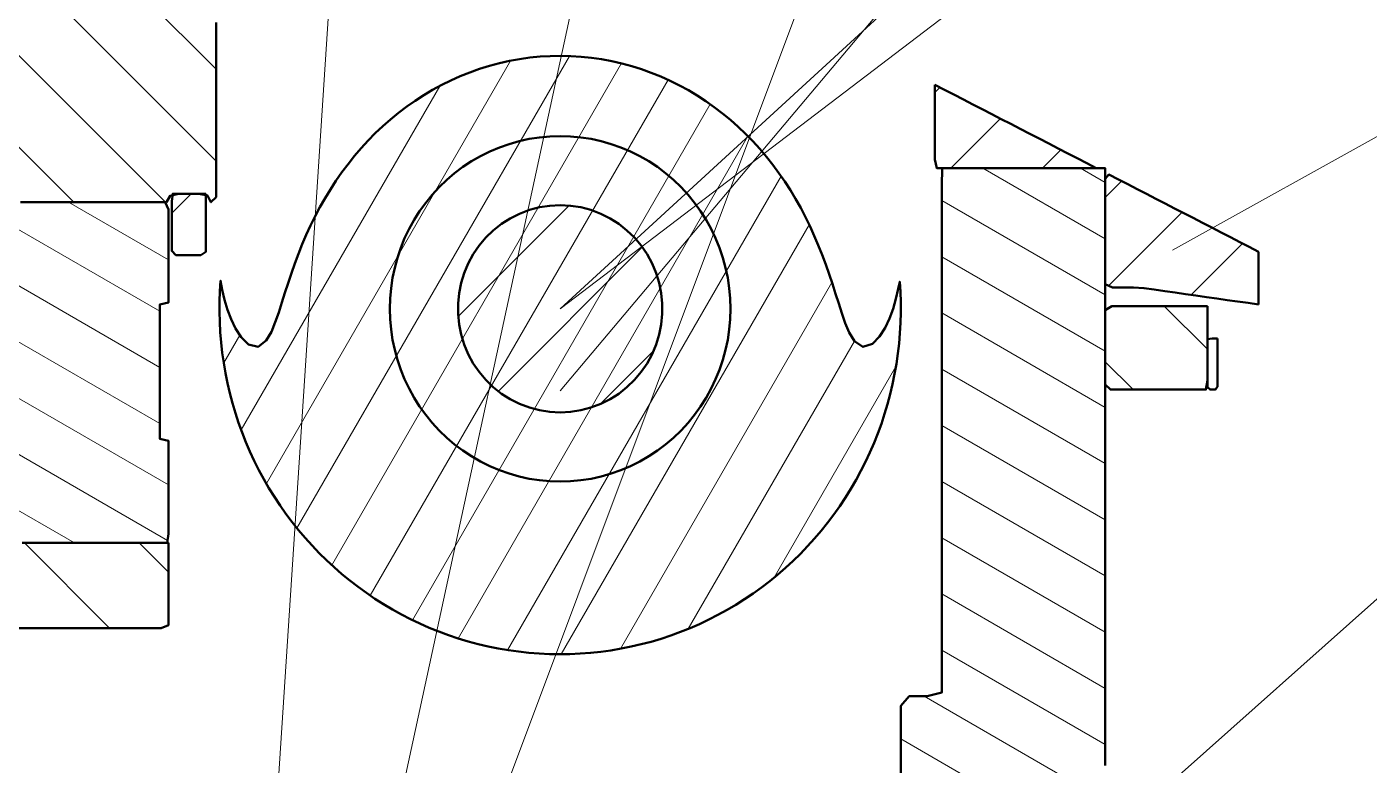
# Model space of a CAD drawing. Header units: millimetres. Extents: x 0 to 420, y 0 to 297.
# Drawn here: x 192.35 to 231.75, y 188.48 to 210.15 of the extents above; entities that cross this region are included whole.
import ezdxf

# ---------------------------------------------------------------- set-up
doc = ezdxf.new("R2010")
doc.units = ezdxf.units.MM
for name, color, linetype, lineweight in [('DIM', 3, 'CONTINUOUS', 18), ('HATCH', 8, 'CONTINUOUS', 13), ('VISIBLE', 7, 'CONTINUOUS', 50)]:
    doc.layers.add(name, color=color, linetype=linetype, lineweight=lineweight)

msp = doc.modelspace()

# ---------------------------------------------------------------- hatches: boundary and pattern name
at = {"layer": 'HATCH'}
h = msp.add_hatch(dxfattribs=at)
h.set_pattern_fill('ANSI31', scale=0.6, angle=90)
h.paths.add_polyline_path([(163.502, 217), (163.803, 217), (164.105, 217), (164.406, 217), (164.708, 217), (165.009, 217), (165.311, 217), (165.612, 217), (165.914, 217), (166.215, 217), (166.517, 217), (166.818, 217), (167.12, 217), (167.421, 217), (167.723, 217), (168.024, 217), (168.326, 217), (168.628, 217), (168.929, 217), (169.231, 217), (169.532, 217), (169.834, 217), (170.135, 217), (170.437, 217), (170.738, 217), (171.04, 217), (171.341, 217), (171.643, 217), (171.944, 217), (172.246, 217), (172.547, 217), (172.849, 217), (173.15, 217), (173.452, 217), (173.753, 217), (174.055, 217), (174.356, 217), (174.658, 217), (174.959, 217), (175.261, 217), (175.502, 217.06), (175.502, 217.362), (175.502, 217.663), (175.502, 217.965), (175.502, 218.266), (175.57, 218.5), (175.871, 218.5), (176.173, 218.5), (176.474, 218.5), (176.502, 218.226), (176.502, 217.924), (176.502, 217.623), (176.502, 217.321), (176.502, 217.02), (176.783, 217), (177.085, 217), (177.386, 217), (177.688, 217), (177.989, 217), (178.291, 217), (178.592, 217), (178.894, 217), (179.195, 217), (179.497, 217), (179.799, 217), (180.1, 217), (180.402, 217), (180.703, 217), (181.005, 217), (181.306, 217), (181.608, 217), (181.909, 217), (182.211, 217), (182.512, 217), (182.814, 217), (183.115, 217), (183.417, 217), (183.718, 217), (184.02, 217), (184.321, 217), (184.623, 217), (184.924, 217), (185.226, 217), (185.527, 217), (185.829, 217), (186.13, 217), (186.432, 217), (186.733, 217), (187.035, 217), (187.336, 217), (187.638, 217), (187.939, 217), (188.241, 217), (188.542, 217), (188.844, 217), (189.145, 217), (189.447, 217), (189.748, 217), (190.05, 217), (190.351, 217), (190.653, 217), (190.954, 217), (191.256, 217), (191.557, 217), (191.859, 217), (192.16, 217), (192.462, 217), (192.763, 217), (193.065, 217), (193.366, 217), (193.668, 217), (193.969, 217), (194.271, 217), (194.573, 217), (194.874, 217), (195.176, 217), (195.477, 217), (195.779, 217), (196.08, 217), (196.382, 217), (196.552, 216.869), (196.735, 216.75), (197.036, 216.75), (197.338, 216.75), (197.639, 216.75), (197.691, 217), (197.902, 216.91), (197.902, 216.608), (197.902, 216.307), (197.902, 216.005), (197.902, 215.704), (197.902, 215.402), (197.902, 215.101), (197.902, 214.799), (197.902, 214.498), (197.902, 214.196), (197.902, 213.895), (197.902, 213.593), (197.902, 213.292), (197.902, 212.99), (197.902, 212.689), (197.902, 212.387), (197.902, 212.085), (197.902, 211.784), (197.902, 211.482), (197.902, 211.181), (197.902, 210.879), (197.902, 210.578), (197.902, 210.276), (197.902, 209.975), (197.902, 209.673), (197.902, 209.372), (197.902, 209.07), (197.902, 208.769), (197.902, 208.467), (197.902, 208.166), (197.902, 207.864), (197.902, 207.563), (197.902, 207.261), (197.902, 206.96), (197.902, 206.658), (197.902, 206.357), (197.902, 206.055), (197.902, 205.754), (197.902, 205.452), (197.902, 205.151), (197.751, 205), (197.652, 205.202), (197.398, 205.25), (197.097, 205.25), (196.795, 205.25), (196.552, 205.192), (196.442, 205), (196.14, 205), (195.839, 205), (195.537, 205), (195.236, 205), (194.934, 205), (194.633, 205), (194.331, 205), (194.03, 205), (193.728, 205), (193.427, 205), (193.125, 205), (192.824, 205), (192.522, 205), (192.221, 205), (191.919, 205), (191.618, 205), (191.316, 205), (191.015, 205), (190.713, 205), (190.412, 205), (190.11, 205), (189.809, 205), (189.507, 205), (189.206, 205), (188.904, 205), (188.603, 205), (188.301, 205), (188, 205), (187.698, 205), (187.397, 205), (187.095, 205), (186.794, 205), (186.492, 205), (186.191, 205), (185.889, 205), (185.588, 205), (185.286, 205), (184.985, 205), (184.683, 205), (184.382, 205), (184.08, 205), (183.779, 205), (183.477, 205), (183.176, 205), (182.874, 205), (182.573, 205), (182.271, 205), (181.969, 205), (181.668, 205), (181.366, 205), (181.065, 205), (180.763, 205), (180.462, 205), (180.16, 205), (179.859, 205), (179.557, 205), (179.256, 205), (178.954, 205), (178.653, 205), (178.351, 205), (178.05, 205), (177.748, 205), (177.447, 205), (177.145, 205), (176.844, 205), (176.542, 205), (176.502, 204.739), (176.502, 204.437), (176.502, 204.136), (176.502, 203.834), (176.502, 203.533), (176.233, 203.5), (175.932, 203.5), (175.63, 203.5), (175.502, 203.673), (175.502, 203.975), (175.502, 204.276), (175.502, 204.578), (175.502, 204.879), (175.321, 205), (175.02, 205), (174.718, 205), (174.417, 205), (174.115, 205), (173.814, 205), (173.512, 205), (173.211, 205), (172.909, 205), (172.608, 205), (172.306, 205), (172.005, 205), (171.703, 205), (171.402, 205), (171.1, 205), (170.799, 205), (170.497, 205), (170.195, 205), (169.894, 205), (169.592, 205), (169.291, 205), (168.989, 205), (168.688, 205), (168.386, 205), (168.085, 205), (167.783, 205), (167.482, 205), (167.18, 205), (166.879, 205), (166.577, 205), (166.276, 205), (165.974, 205), (165.673, 205), (165.371, 205), (165.07, 205), (164.768, 205), (164.467, 205), (164.165, 205), (163.864, 205), (163.562, 205), (163.502, 205.241), (163.502, 205.543), (163.502, 205.844), (163.502, 206.146), (163.502, 206.447), (163.502, 206.749), (163.502, 207.05), (163.502, 207.352), (163.502, 207.653), (163.502, 207.955), (163.502, 208.256), (163.502, 208.558), (163.502, 208.859), (163.502, 209.161), (163.502, 209.462), (163.502, 209.764), (163.502, 210.065), (163.502, 210.367), (163.502, 210.668), (163.502, 210.97), (163.502, 211.271), (163.502, 211.573), (163.502, 211.874), (163.502, 212.176), (163.502, 212.477), (163.502, 212.779), (163.502, 213.08), (163.502, 213.382), (163.502, 213.683), (163.502, 213.985), (163.502, 214.286), (163.502, 214.588), (163.502, 214.889), (163.502, 215.191), (163.502, 215.492), (163.502, 215.794), (163.502, 216.095), (163.502, 216.397), (163.502, 216.698), (163.502, 217)])
h = msp.add_hatch(dxfattribs=at)
h.set_pattern_fill('ANSI31', scale=0.45, angle=15)
h.paths.add_polyline_path([(217.775, 201.874), (217.859, 202.164), (217.924, 202.459), (217.971, 202.669), (217.99, 202.367), (218, 202.065), (218.001, 201.762), (217.994, 201.46), (217.977, 201.158), (217.951, 200.857), (217.917, 200.557), (217.874, 200.258), (217.822, 199.96), (217.761, 199.664), (217.692, 199.369), (217.614, 199.077), (217.528, 198.788), (217.432, 198.501), (217.329, 198.217), (217.217, 197.936), (217.097, 197.658), (216.969, 197.385), (216.832, 197.115), (216.688, 196.849), (216.536, 196.588), (216.376, 196.331), (216.209, 196.08), (216.034, 195.833), (215.852, 195.592), (215.663, 195.356), (215.466, 195.126), (215.263, 194.902), (215.054, 194.684), (214.838, 194.472), (214.616, 194.268), (214.387, 194.069), (214.153, 193.878), (213.913, 193.694), (213.668, 193.518), (213.417, 193.349), (213.162, 193.187), (212.901, 193.033), (212.636, 192.888), (212.367, 192.75), (212.094, 192.621), (211.817, 192.5), (211.536, 192.388), (211.252, 192.284), (210.965, 192.189), (210.676, 192.102), (210.383, 192.025), (210.089, 191.956), (209.793, 191.897), (209.494, 191.847), (209.195, 191.805), (208.894, 191.773), (208.593, 191.751), (208.291, 191.737), (207.989, 191.733), (207.686, 191.738), (207.384, 191.752), (207.083, 191.776), (206.782, 191.809), (206.483, 191.851), (206.185, 191.902), (205.889, 191.962), (205.595, 192.031), (205.303, 192.109), (205.013, 192.197), (204.726, 192.292), (204.443, 192.397), (204.162, 192.51), (203.886, 192.632), (203.613, 192.762), (203.344, 192.9), (203.08, 193.047), (202.82, 193.201), (202.564, 193.363), (202.314, 193.533), (202.069, 193.71), (201.83, 193.895), (201.596, 194.086), (201.368, 194.285), (201.147, 194.491), (200.931, 194.703), (200.722, 194.921), (200.52, 195.146), (200.324, 195.376), (200.136, 195.612), (199.954, 195.854), (199.78, 196.101), (199.613, 196.353), (199.454, 196.61), (199.303, 196.872), (199.159, 197.138), (199.023, 197.408), (198.896, 197.682), (198.776, 197.96), (198.665, 198.241), (198.563, 198.526), (198.468, 198.813), (198.382, 199.103), (198.305, 199.395), (198.237, 199.689), (198.177, 199.986), (198.126, 200.284), (198.083, 200.583), (198.05, 200.883), (198.025, 201.185), (198.009, 201.487), (198.002, 201.789), (198.004, 202.091), (198.015, 202.393), (198.035, 202.695), (198.084, 202.433), (198.152, 202.138), (198.237, 201.848), (198.343, 201.565), (198.474, 201.293), (198.638, 201.04), (198.853, 200.829), (199.138, 200.761), (199.375, 200.94), (199.525, 201.202), (199.64, 201.481), (199.74, 201.767), (199.833, 202.054), (199.924, 202.342), (200.017, 202.63), (200.113, 202.917), (200.214, 203.202), (200.32, 203.485), (200.432, 203.766), (200.551, 204.043), (200.677, 204.318), (200.811, 204.59), (200.952, 204.857), (201.101, 205.12), (201.257, 205.379), (201.422, 205.632), (201.595, 205.88), (201.775, 206.122), (201.964, 206.359), (202.161, 206.588), (202.365, 206.811), (202.577, 207.027), (202.797, 207.234), (203.024, 207.434), (203.258, 207.626), (203.498, 207.808), (203.746, 207.982), (204, 208.146), (204.26, 208.3), (204.525, 208.445), (204.796, 208.579), (205.072, 208.702), (205.353, 208.814), (205.638, 208.915), (205.927, 209.005), (206.219, 209.083), (206.514, 209.15), (206.811, 209.204), (207.11, 209.246), (207.411, 209.276), (207.713, 209.294), (208.015, 209.3), (208.317, 209.293), (208.619, 209.274), (208.92, 209.243), (209.219, 209.2), (209.516, 209.144), (209.811, 209.077), (210.102, 208.998), (210.391, 208.907), (210.675, 208.805), (210.956, 208.692), (211.231, 208.567), (211.502, 208.432), (211.767, 208.287), (212.026, 208.132), (212.28, 207.967), (212.526, 207.793), (212.767, 207.609), (213, 207.417), (213.226, 207.217), (213.445, 207.008), (213.657, 206.792), (213.86, 206.569), (214.056, 206.338), (214.244, 206.102), (214.424, 205.859), (214.596, 205.61), (214.76, 205.356), (214.916, 205.097), (215.065, 204.834), (215.205, 204.566), (215.338, 204.294), (215.463, 204.019), (215.581, 203.741), (215.693, 203.46), (215.799, 203.177), (215.899, 202.892), (215.994, 202.605), (216.087, 202.317), (216.179, 202.029), (216.272, 201.742), (216.373, 201.456), (216.49, 201.178), (216.645, 200.919), (216.891, 200.756), (217.172, 200.844), (217.381, 201.061), (217.542, 201.316), (217.671, 201.59), (217.775, 201.874)])
h.paths.add_polyline_path([(208.002, 206.944), (208.306, 206.934), (208.609, 206.906), (208.909, 206.86), (209.206, 206.794), (209.499, 206.711), (209.786, 206.61), (210.066, 206.492), (210.338, 206.356), (210.602, 206.204), (210.856, 206.037), (211.099, 205.854), (211.33, 205.657), (211.55, 205.446), (211.756, 205.223), (211.948, 204.987), (212.126, 204.74), (212.289, 204.483), (212.436, 204.217), (212.567, 203.942), (212.681, 203.661), (212.778, 203.372), (212.858, 203.079), (212.921, 202.781), (212.966, 202.481), (212.993, 202.178), (213.002, 201.874), (212.993, 201.57), (212.966, 201.267), (212.921, 200.966), (212.858, 200.668), (212.778, 200.375), (212.681, 200.086), (212.567, 199.805), (212.436, 199.53), (212.289, 199.264), (212.126, 199.007), (211.948, 198.76), (211.756, 198.524), (211.55, 198.301), (211.33, 198.09), (211.099, 197.893), (210.856, 197.71), (210.602, 197.543), (210.338, 197.391), (210.066, 197.255), (209.786, 197.137), (209.499, 197.036), (209.206, 196.953), (208.909, 196.887), (208.609, 196.841), (208.306, 196.813), (208.002, 196.803), (207.698, 196.813), (207.395, 196.841), (207.094, 196.887), (206.797, 196.953), (206.505, 197.036), (206.218, 197.137), (205.938, 197.255), (205.665, 197.391), (205.402, 197.543), (205.148, 197.71), (204.905, 197.893), (204.673, 198.09), (204.454, 198.301), (204.248, 198.524), (204.056, 198.76), (203.878, 199.007), (203.715, 199.264), (203.568, 199.53), (203.437, 199.805), (203.323, 200.086), (203.225, 200.375), (203.145, 200.668), (203.083, 200.966), (203.038, 201.267), (203.011, 201.57), (203.002, 201.874), (203.011, 202.178), (203.038, 202.481), (203.083, 202.781), (203.145, 203.079), (203.225, 203.372), (203.323, 203.661), (203.437, 203.942), (203.568, 204.217), (203.715, 204.483), (203.878, 204.74), (204.056, 204.987), (204.248, 205.223), (204.454, 205.446), (204.673, 205.657), (204.905, 205.854), (205.148, 206.037), (205.402, 206.204), (205.665, 206.356), (205.938, 206.492), (206.218, 206.61), (206.505, 206.711), (206.797, 206.794), (207.094, 206.86), (207.395, 206.906), (207.698, 206.934), (208.002, 206.944)], flags=0)
h = msp.add_hatch(dxfattribs=at)
h.set_pattern_fill('ANSI31', scale=0.6)
h.paths.add_polyline_path([(219.002, 208.448), (219.281, 208.305), (219.559, 208.161), (219.838, 208.017), (220.117, 207.874), (220.395, 207.73), (220.674, 207.586), (220.953, 207.443), (221.232, 207.299), (221.51, 207.155), (221.789, 207.012), (222.068, 206.868), (222.346, 206.724), (222.625, 206.581), (222.904, 206.437), (223.182, 206.293), (223.461, 206.15), (223.74, 206.006), (223.452, 206), (223.138, 206), (222.825, 206), (222.511, 206), (222.197, 206), (221.884, 206), (221.57, 206), (221.257, 206), (220.943, 206), (220.63, 206), (220.316, 206), (220.003, 206), (219.689, 206), (219.375, 206), (219.062, 206), (219.002, 206.254), (219.002, 206.567), (219.002, 206.881), (219.002, 207.194), (219.002, 207.508), (219.002, 207.821), (219.002, 208.135), (219.002, 208.448)])
h = msp.add_hatch(dxfattribs=at)
h.set_pattern_fill('ANSI31', scale=0.45, angle=105)
h.paths.add_polyline_path([(224.002, 206), (224.002, 205.469), (224.002, 204.937), (224.002, 204.406), (224.002, 203.875), (224.002, 203.343), (224.002, 202.812), (224.002, 202.281), (224.002, 201.749), (224.002, 201.218), (224.002, 200.687), (224.002, 200.155), (224.002, 199.624), (224.002, 199.093), (224.002, 198.561), (224.002, 198.03), (224.002, 197.499), (224.002, 196.967), (224.002, 196.436), (224.002, 195.905), (224.002, 195.373), (224.002, 194.842), (224.002, 194.311), (224.002, 193.779), (224.002, 193.248), (224.002, 192.717), (224.002, 192.185), (224.002, 191.654), (224.002, 191.123), (224.002, 190.591), (224.002, 190.06), (224.002, 189.529), (224.002, 188.997), (224.002, 188.466), (224.002, 187.935), (224.002, 187.404), (224.002, 186.872), (224.002, 186.341), (224.002, 185.81), (224.002, 185.278), (224.002, 184.747), (224.002, 184.216), (224.002, 183.684), (224.002, 183.153), (224.002, 182.622), (224.002, 182.09), (224.002, 181.559), (224.002, 181.028), (224.002, 180.496), (224.002, 179.965), (224.002, 179.434), (224.002, 178.902), (224.002, 178.371), (224.002, 177.84), (224.002, 177.308), (224.002, 176.777), (224.002, 176.246), (224.002, 175.714), (224.002, 175.183), (224.002, 174.652), (224.002, 174.12), (224.002, 173.589), (224.002, 173.058), (224.002, 172.526), (224.002, 171.995), (224.002, 171.464), (224.002, 170.932), (224.002, 170.401), (224.002, 169.87), (224.002, 169.338), (224.002, 168.807), (224.002, 168.276), (224.002, 167.744), (224.002, 167.213), (224.002, 166.682), (224.002, 166.15), (224.002, 165.619), (224.002, 165.088), (224.002, 164.556), (224.002, 164.025), (224.002, 163.494), (224.002, 162.962), (224.002, 162.431), (224.002, 161.9), (224.002, 161.368), (224.002, 160.837), (224.002, 160.306), (224.002, 159.774), (224.002, 159.243), (224.002, 158.712), (224.002, 158.18), (224.002, 157.649), (224.002, 157.118), (224.002, 156.586), (224.002, 156.055), (224.002, 155.524), (224.002, 154.992), (224.002, 154.461), (224.002, 153.93), (224.002, 153.398), (224.002, 152.867), (224.002, 152.336), (224.002, 151.805), (224.002, 151.273), (224.002, 150.742), (224.002, 150.211), (224.002, 149.679), (224.002, 149.148), (224.002, 148.617), (224.002, 148.085), (224.002, 147.554), (224.002, 147.023), (224.002, 146.491), (224.002, 145.96), (224.002, 145.429), (224.002, 144.897), (224.002, 144.366), (224.002, 143.835), (224.002, 143.303), (224.002, 142.772), (224.002, 142.241), (224.002, 141.709), (224.002, 141.178), (224.002, 140.647), (224.002, 140.115), (224.002, 139.584), (224.002, 139.053), (224.002, 138.521), (224.002, 137.99), (224.002, 137.459), (224.002, 136.927), (224.002, 136.396), (224.002, 135.865), (224.002, 135.333), (224.002, 134.802), (224.002, 134.271), (224.002, 133.739), (224.002, 133.208), (224.002, 132.677), (224.002, 132.145), (224.002, 131.614), (224.002, 131.083), (224.002, 130.551), (224.002, 130.02), (224.002, 129.489), (224.002, 128.957), (224.002, 128.426), (224.002, 127.895), (224.002, 127.363), (224.002, 126.832), (224.002, 126.301), (224.002, 125.769), (224.002, 125.238), (224.002, 124.707), (224.002, 124.175), (224.002, 123.644), (224.002, 123.113), (224.002, 122.581), (224.002, 122.05), (224.002, 121.519), (224.002, 120.987), (224.002, 120.456), (224.002, 119.925), (224.002, 119.393), (224.002, 118.862), (224.002, 118.331), (224.002, 117.799), (224.002, 117.268), (224.002, 116.737), (224.002, 116.206), (224.002, 115.674), (224.002, 115.143), (224.002, 114.612), (224.002, 114.08), (224.002, 113.549), (224.002, 113.018), (224.002, 112.486), (224.002, 111.955), (224.002, 111.424), (224.002, 110.892), (224.002, 110.361), (223.831, 110), (223.3, 110), (222.769, 110), (222.237, 110), (221.706, 110), (221.175, 110), (220.643, 110), (220.112, 110), (219.581, 110), (219.049, 110), (218.518, 110), (218.002, 110.015), (218.002, 110.546), (218.002, 111.078), (218.002, 111.609), (218.002, 112.14), (218.002, 112.672), (218.002, 113.203), (218.002, 113.734), (218.002, 114.266), (218.002, 114.797), (218.002, 115.328), (218.002, 115.86), (218.002, 116.391), (218.002, 116.922), (218.002, 117.454), (218.002, 117.985), (218.002, 118.516), (218.002, 119.048), (218.002, 119.579), (218.002, 120.11), (218.002, 120.642), (218.002, 121.173), (218.002, 121.704), (218.237, 122), (218.769, 122), (219.3, 122), (219.831, 122), (220.363, 122), (220.894, 122), (221.425, 122), (221.957, 122), (222.002, 122.486), (222.002, 123.018), (222.002, 123.549), (222.002, 124.08), (222.002, 124.612), (222.002, 125.143), (222.002, 125.674), (222.002, 126.206), (222.002, 126.737), (222.002, 127.268), (222.002, 127.799), (222.002, 128.331), (222.002, 128.862), (222.002, 129.393), (222.002, 129.925), (222.002, 130.456), (222.002, 130.987), (222.002, 131.519), (222.002, 132.05), (222.002, 132.581), (222.002, 133.113), (222.002, 133.644), (222.002, 134.175), (222.002, 134.707), (222.002, 135.238), (222.002, 135.769), (222.002, 136.301), (222.002, 136.832), (222.002, 137.363), (222.002, 137.895), (222.002, 138.426), (222.002, 138.957), (222.002, 139.489), (222.002, 140.02), (222.002, 140.551), (222.002, 141.083), (222.002, 141.614), (222.002, 142.145), (222.002, 142.677), (222.002, 143.208), (222.002, 143.739), (222.002, 144.271), (222.002, 144.802), (222.002, 145.333), (222.002, 145.865), (222.002, 146.396), (222.002, 146.927), (222.002, 147.459), (222.002, 147.99), (222.002, 148.521), (222.002, 149.053), (222.002, 149.584), (222.002, 150.115), (222.002, 150.647), (222.002, 151.178), (222.002, 151.709), (222.002, 152.241), (222.002, 152.772), (222.002, 153.303), (222.002, 153.835), (222.002, 154.366), (222.002, 154.897), (222.002, 155.429), (222.002, 155.96), (222.002, 156.491), (222.002, 157.023), (222.002, 157.554), (222.002, 158.085), (222.002, 158.617), (222.002, 159.148), (222.002, 159.679), (222.002, 160.211), (222.002, 160.742), (222.002, 161.273), (222.002, 161.805), (222.002, 162.336), (222.002, 162.867), (222.002, 163.398), (222.002, 163.93), (222.002, 164.461), (222.002, 164.992), (222.002, 165.524), (222.002, 166.055), (222.002, 166.586), (222.002, 167.118), (222.002, 167.649), (222.002, 168.18), (222.002, 168.712), (222.002, 169.243), (222.002, 169.774), (222.002, 170.306), (222.002, 170.837), (221.633, 171), (221.102, 171), (220.571, 171), (220.039, 171), (219.508, 171), (218.977, 171), (218.445, 171), (218.002, 171.088), (218.002, 171.619), (218.002, 172.15), (218.002, 172.682), (218.002, 173.213), (218.002, 173.744), (218.002, 174.276), (218.002, 174.807), (218.002, 175.338), (218.002, 175.87), (218.002, 176.401), (218.002, 176.932), (218.002, 177.464), (218.002, 177.995), (218.002, 178.526), (218.002, 179.058), (218.002, 179.589), (218.002, 180.12), (218.002, 180.652), (218.002, 181.183), (218.002, 181.714), (218.002, 182.246), (218.002, 182.777), (218.002, 183.308), (218.002, 183.84), (218.002, 184.371), (218.002, 184.902), (218.002, 185.434), (218.002, 185.965), (218.002, 186.496), (218.002, 187.028), (218.002, 187.559), (218.002, 188.09), (218.002, 188.622), (218.002, 189.153), (218.002, 189.684), (218.002, 190.216), (218.249, 190.5), (218.78, 190.5), (219.202, 190.61), (219.202, 191.141), (219.202, 191.672), (219.202, 192.204), (219.202, 192.735), (219.202, 193.266), (219.202, 193.797), (219.202, 194.329), (219.202, 194.86), (219.202, 195.391), (219.202, 195.923), (219.202, 196.454), (219.202, 196.985), (219.202, 197.517), (219.202, 198.048), (219.202, 198.579), (219.202, 199.111), (219.202, 199.642), (219.202, 200.173), (219.202, 200.705), (219.202, 201.236), (219.202, 201.767), (219.202, 202.299), (219.202, 202.83), (219.202, 203.361), (219.202, 203.893), (219.202, 204.424), (219.202, 204.955), (219.202, 205.487), (219.22, 206), (219.751, 206), (220.283, 206), (220.814, 206), (221.345, 206), (221.877, 206), (222.408, 206), (222.939, 206), (223.47, 206), (224.002, 206)])
h = msp.add_hatch(dxfattribs=at)
h.set_pattern_fill('ANSI31', scale=0.6)
h.paths.add_polyline_path([(228.502, 202), (228.196, 202.044), (227.89, 202.087), (227.584, 202.131), (227.278, 202.175), (226.973, 202.218), (226.667, 202.262), (226.361, 202.306), (226.055, 202.35), (225.749, 202.393), (225.443, 202.437), (225.137, 202.481), (224.83, 202.5), (224.521, 202.5), (224.212, 202.5), (224.002, 202.599), (224.002, 202.908), (224.002, 203.217), (224.002, 203.526), (224.002, 203.835), (224.002, 204.144), (224.002, 204.453), (224.002, 204.761), (224.002, 205.07), (224.002, 205.379), (224.002, 205.688), (224.114, 205.813), (224.389, 205.672), (224.663, 205.53), (224.938, 205.389), (225.212, 205.247), (225.487, 205.106), (225.762, 204.964), (226.036, 204.822), (226.311, 204.681), (226.586, 204.539), (226.86, 204.398), (227.135, 204.256), (227.409, 204.115), (227.684, 203.973), (227.959, 203.832), (228.233, 203.69), (228.502, 203.545), (228.502, 203.236), (228.502, 202.927), (228.502, 202.618), (228.502, 202.309), (228.502, 202)])
h = msp.add_hatch(dxfattribs=at)
h.set_pattern_fill('ANSI31', scale=0.45, angle=105)
h.paths.add_polyline_path([(196.502, 198), (196.502, 197.696), (196.502, 197.393), (196.502, 197.089), (196.502, 196.785), (196.502, 196.481), (196.502, 196.178), (196.502, 195.874), (196.502, 195.57), (196.502, 195.267), (196.465, 195), (196.161, 195), (195.857, 195), (195.554, 195), (195.25, 195), (194.946, 195), (194.643, 195), (194.339, 195), (194.035, 195), (193.731, 195), (193.428, 195), (193.124, 195), (192.82, 195), (192.517, 195), (192.213, 195), (191.909, 195), (191.606, 195), (191.302, 195), (190.998, 195), (190.694, 195), (190.391, 195), (190.087, 195), (189.783, 195), (189.48, 195), (189.176, 195), (188.872, 195), (188.568, 195), (188.265, 195), (187.961, 195), (187.657, 195), (187.354, 195), (187.05, 195), (186.746, 195), (186.502, 195.059), (186.502, 195.363), (186.502, 195.667), (186.502, 195.97), (186.502, 196.274), (186.502, 196.578), (186.502, 196.881), (186.502, 197.185), (186.502, 197.489), (186.502, 197.793), (186.598, 198), (186.752, 198.15), (186.752, 198.454), (186.752, 198.757), (186.752, 199.061), (186.752, 199.365), (186.752, 199.669), (186.752, 199.972), (186.752, 200.276), (186.752, 200.58), (186.752, 200.883), (186.752, 201.187), (186.752, 201.491), (186.752, 201.794), (186.654, 202), (186.502, 202.152), (186.502, 202.456), (186.502, 202.759), (186.502, 203.063), (186.502, 203.367), (186.502, 203.67), (186.502, 203.974), (186.502, 204.278), (186.502, 204.581), (186.502, 204.885), (186.691, 205), (186.994, 205), (187.298, 205), (187.602, 205), (187.906, 205), (188.209, 205), (188.513, 205), (188.817, 205), (189.12, 205), (189.424, 205), (189.728, 205), (190.031, 205), (190.335, 205), (190.639, 205), (190.943, 205), (191.246, 205), (191.55, 205), (191.854, 205), (192.157, 205), (192.461, 205), (192.765, 205), (193.068, 205), (193.372, 205), (193.676, 205), (193.98, 205), (194.283, 205), (194.587, 205), (194.891, 205), (195.194, 205), (195.498, 205), (195.802, 205), (196.106, 205), (196.409, 205), (196.502, 204.789), (196.502, 204.485), (196.502, 204.181), (196.502, 203.878), (196.502, 203.574), (196.502, 203.27), (196.502, 202.967), (196.502, 202.663), (196.502, 202.359), (196.502, 202.056), (196.254, 202), (196.252, 201.698), (196.252, 201.394), (196.252, 201.091), (196.252, 200.787), (196.252, 200.483), (196.252, 200.18), (196.252, 199.876), (196.252, 199.572), (196.252, 199.269), (196.252, 198.965), (196.252, 198.661), (196.252, 198.357), (196.252, 198.054), (196.502, 198)])
h = msp.add_hatch(dxfattribs=at)
h.set_pattern_fill('ANSI31', scale=0.6)
h.paths.add_polyline_path([(197.602, 205.25), (197.602, 205.007), (197.602, 204.763), (197.602, 204.52), (197.602, 204.276), (197.602, 204.033), (197.602, 203.789), (197.602, 203.546), (197.454, 203.45), (197.211, 203.45), (196.967, 203.45), (196.724, 203.45), (196.602, 203.572), (196.602, 203.815), (196.602, 204.059), (196.602, 204.302), (196.602, 204.546), (196.602, 204.789), (196.602, 205.033), (196.628, 205.25), (196.871, 205.25), (197.115, 205.25), (197.358, 205.25), (197.602, 205.25)])
h = msp.add_hatch(dxfattribs=at)
h.set_pattern_fill('ANSI31', scale=0.75)
h.paths.add_polyline_path([(208.002, 204.916), (208.307, 204.9), (208.61, 204.853), (208.906, 204.774), (209.192, 204.666), (209.466, 204.529), (209.724, 204.365), (209.964, 204.175), (210.183, 203.962), (210.38, 203.728), (210.553, 203.475), (210.699, 203.206), (210.817, 202.924), (210.907, 202.631), (210.968, 202.331), (210.998, 202.027), (210.998, 201.721), (210.968, 201.416), (210.907, 201.116), (210.817, 200.823), (210.699, 200.541), (210.553, 200.272), (210.38, 200.02), (210.183, 199.785), (209.964, 199.572), (209.724, 199.382), (209.466, 199.218), (209.192, 199.081), (208.906, 198.973), (208.61, 198.895), (208.307, 198.847), (208.002, 198.831), (207.696, 198.847), (207.394, 198.895), (207.098, 198.973), (206.812, 199.081), (206.538, 199.218), (206.28, 199.382), (206.04, 199.572), (205.82, 199.785), (205.623, 200.02), (205.451, 200.272), (205.305, 200.541), (205.186, 200.823), (205.096, 201.116), (205.036, 201.416), (205.006, 201.721), (205.006, 202.027), (205.036, 202.331), (205.096, 202.631), (205.186, 202.924), (205.305, 203.206), (205.451, 203.475), (205.623, 203.728), (205.82, 203.962), (206.04, 204.175), (206.28, 204.365), (206.538, 204.529), (206.812, 204.666), (207.098, 204.774), (207.394, 204.853), (207.696, 204.9), (208.002, 204.916)])
h = msp.add_hatch(dxfattribs=at)
h.set_pattern_fill('ANSI31', scale=0.75, angle=90)
h.paths.add_polyline_path([(227.002, 201.95), (227.002, 201.639), (227.002, 201.327), (227.002, 201.016), (227.002, 200.704), (227.002, 200.393), (227.002, 200.081), (227.002, 199.77), (226.96, 199.5), (226.649, 199.5), (226.338, 199.5), (226.026, 199.5), (225.715, 199.5), (225.403, 199.5), (225.092, 199.5), (224.78, 199.5), (224.469, 199.5), (224.158, 199.5), (224.002, 199.656), (224.002, 199.967), (224.002, 200.279), (224.002, 200.59), (224.002, 200.901), (224.002, 201.213), (224.002, 201.524), (224.002, 201.836), (224.199, 201.95), (224.51, 201.95), (224.822, 201.95), (225.133, 201.95), (225.445, 201.95), (225.756, 201.95), (226.068, 201.95), (226.379, 201.95), (226.69, 201.95), (227.002, 201.95)])
h = msp.add_hatch(dxfattribs=at)
h.set_pattern_fill('ANSI31', scale=0.75, angle=90)
h.paths.add_polyline_path([(196.502, 195), (196.502, 194.698), (196.502, 194.396), (196.502, 194.095), (196.502, 193.793), (196.502, 193.491), (196.502, 193.189), (196.502, 192.888), (196.502, 192.586), (196.286, 192.5), (195.984, 192.5), (195.683, 192.5), (195.381, 192.5), (195.079, 192.5), (194.777, 192.5), (194.476, 192.5), (194.174, 192.5), (193.872, 192.5), (193.57, 192.5), (193.268, 192.5), (192.967, 192.5), (192.665, 192.5), (192.363, 192.5), (192.061, 192.5), (191.76, 192.5), (191.458, 192.5), (191.156, 192.5), (190.854, 192.5), (190.553, 192.5), (190.251, 192.5), (189.949, 192.5), (189.647, 192.5), (189.346, 192.5), (189.044, 192.5), (188.742, 192.5), (188.44, 192.5), (188.139, 192.5), (187.837, 192.5), (187.535, 192.5), (187.233, 192.5), (186.932, 192.5), (186.63, 192.5), (186.328, 192.5), (186.026, 192.5), (185.725, 192.5), (185.423, 192.5), (185.121, 192.5), (184.819, 192.5), (184.518, 192.5), (184.216, 192.5), (183.914, 192.5), (183.612, 192.5), (183.311, 192.5), (183.009, 192.5), (182.707, 192.5), (182.405, 192.5), (182.104, 192.5), (181.802, 192.5), (181.5, 192.5), (181.198, 192.5), (180.897, 192.5), (180.595, 192.5), (180.293, 192.5), (179.991, 192.5), (179.69, 192.5), (179.388, 192.5), (179.086, 192.5), (178.784, 192.5), (178.483, 192.5), (178.181, 192.5), (177.879, 192.5), (177.577, 192.5), (177.276, 192.5), (176.974, 192.5), (176.672, 192.5), (176.37, 192.5), (176.068, 192.5), (175.767, 192.5), (175.702, 192.737), (175.702, 193.039), (175.702, 193.34), (175.702, 193.642), (175.702, 193.944), (175.702, 194.246), (175.702, 194.547), (175.702, 194.849), (175.702, 195.151), (175.702, 195.453), (175.702, 195.754), (175.702, 196.056), (175.702, 196.358), (175.702, 196.66), (175.702, 196.961), (175.702, 197.263), (175.767, 197.5), (176.068, 197.5), (176.37, 197.5), (176.502, 197.33), (176.502, 197.028), (176.502, 196.726), (176.502, 196.425), (176.502, 196.123), (176.502, 195.821), (176.502, 195.519), (176.502, 195.218), (176.586, 195), (176.888, 195), (177.19, 195), (177.491, 195), (177.793, 195), (178.095, 195), (178.397, 195), (178.698, 195), (179, 195), (179.302, 195), (179.604, 195), (179.905, 195), (180.207, 195), (180.509, 195), (180.811, 195), (181.112, 195), (181.414, 195), (181.716, 195), (182.018, 195), (182.319, 195), (182.621, 195), (182.923, 195), (183.225, 195), (183.526, 195), (183.828, 195), (184.13, 195), (184.432, 195), (184.733, 195), (185.035, 195), (185.337, 195), (185.639, 195), (185.94, 195), (186.242, 195), (186.544, 195), (186.846, 195), (187.147, 195), (187.449, 195), (187.751, 195), (188.053, 195), (188.354, 195), (188.656, 195), (188.958, 195), (189.26, 195), (189.561, 195), (189.863, 195), (190.165, 195), (190.467, 195), (190.768, 195), (191.07, 195), (191.372, 195), (191.674, 195), (191.976, 195), (192.277, 195), (192.579, 195), (192.881, 195), (193.183, 195), (193.484, 195), (193.786, 195), (194.088, 195), (194.39, 195), (194.691, 195), (194.993, 195), (195.295, 195), (195.597, 195), (195.898, 195), (196.2, 195), (196.502, 195)])

# ---------------------------------------------------------------- linework, layer by layer
at = {"layer": 'DIM'}
for p, q in [((199.002, 176.736), (205.905, 283)), ((199.002, 167.557), (224, 283)), ((200.177, 171.208), (242.095, 283)), ((208.002, 199.462), (278.286, 283)), ((208.002, 201.874), (296.381, 283)), ((208.002, 201.874), (314.476, 283)), ((208.783, 172.688), (332.571, 283)), ((225.978, 203.596), (368.762, 283))]:
    msp.add_line(p, q, dxfattribs=at)
at = {"layer": 'VISIBLE'}
for points in [[(197.902, 210.276), (197.902, 209.975), (197.902, 209.673), (197.902, 209.372), (197.902, 209.07), (197.902, 208.769), (197.902, 208.467), (197.902, 208.166), (197.902, 207.864), (197.902, 207.563), (197.902, 207.261), (197.902, 206.96), (197.902, 206.658), (197.902, 206.357), (197.902, 206.055), (197.902, 205.754), (197.902, 205.452), (197.902, 205.151), (197.751, 205), (197.652, 205.202), (197.398, 205.25), (197.097, 205.25), (196.795, 205.25), (196.552, 205.192), (196.442, 205), (196.14, 205), (195.839, 205), (195.537, 205), (195.236, 205), (194.934, 205), (194.633, 205), (194.331, 205), (194.03, 205), (193.728, 205), (193.427, 205), (193.125, 205), (192.824, 205), (192.522, 205), (192.221, 205)], [(218.002, 188.09), (218.002, 188.622), (218.002, 189.153), (218.002, 189.684), (218.002, 190.216), (218.249, 190.5), (218.78, 190.5), (219.202, 190.61), (219.202, 191.141), (219.202, 191.672), (219.202, 192.204), (219.202, 192.735), (219.202, 193.266), (219.202, 193.797), (219.202, 194.329), (219.202, 194.86), (219.202, 195.391), (219.202, 195.923), (219.202, 196.454), (219.202, 196.985), (219.202, 197.517), (219.202, 198.048), (219.202, 198.579), (219.202, 199.111), (219.202, 199.642), (219.202, 200.173), (219.202, 200.705), (219.202, 201.236), (219.202, 201.767), (219.202, 202.299), (219.202, 202.83), (219.202, 203.361), (219.202, 203.893), (219.202, 204.424), (219.202, 204.955), (219.202, 205.487), (219.22, 206), (219.751, 206), (220.283, 206), (220.814, 206), (221.345, 206), (221.877, 206), (222.408, 206), (222.939, 206), (223.47, 206), (224.002, 206), (224.002, 206), (224.002, 205.469), (224.002, 204.937), (224.002, 204.406), (224.002, 203.875), (224.002, 203.343), (224.002, 202.812), (224.002, 202.281), (224.002, 201.749), (224.002, 201.218), (224.002, 200.687), (224.002, 200.155), (224.002, 199.624), (224.002, 199.093), (224.002, 198.561), (224.002, 198.03), (224.002, 197.499), (224.002, 196.967), (224.002, 196.436), (224.002, 195.905), (224.002, 195.373), (224.002, 194.842), (224.002, 194.311), (224.002, 193.779), (224.002, 193.248), (224.002, 192.717), (224.002, 192.185), (224.002, 191.654), (224.002, 191.123), (224.002, 190.591), (224.002, 190.06), (224.002, 189.529), (224.002, 188.997), (224.002, 188.466)], [(192.157, 205), (192.461, 205), (192.765, 205), (193.068, 205), (193.372, 205), (193.676, 205), (193.98, 205), (194.283, 205), (194.587, 205), (194.891, 205), (195.194, 205), (195.498, 205), (195.802, 205), (196.106, 205), (196.409, 205), (196.502, 204.789), (196.502, 204.485), (196.502, 204.181), (196.502, 203.878), (196.502, 203.574), (196.502, 203.27), (196.502, 202.967), (196.502, 202.663), (196.502, 202.359), (196.502, 202.056), (196.254, 202), (196.252, 201.698), (196.252, 201.394), (196.252, 201.091), (196.252, 200.787), (196.252, 200.483), (196.252, 200.18), (196.252, 199.876), (196.252, 199.572), (196.252, 199.269), (196.252, 198.965), (196.252, 198.661), (196.252, 198.357), (196.252, 198.054), (196.502, 198), (196.502, 198), (196.502, 197.696), (196.502, 197.393), (196.502, 197.089), (196.502, 196.785), (196.502, 196.481), (196.502, 196.178), (196.502, 195.874), (196.502, 195.57), (196.502, 195.267), (196.465, 195), (196.161, 195), (195.857, 195), (195.554, 195), (195.25, 195), (194.946, 195), (194.643, 195), (194.339, 195), (194.035, 195), (193.731, 195), (193.428, 195), (193.124, 195), (192.82, 195), (192.517, 195), (192.213, 195)], [(192.277, 195), (192.579, 195), (192.881, 195), (193.183, 195), (193.484, 195), (193.786, 195), (194.088, 195), (194.39, 195), (194.691, 195), (194.993, 195), (195.295, 195), (195.597, 195), (195.898, 195), (196.2, 195), (196.502, 195), (196.502, 195), (196.502, 194.698), (196.502, 194.396), (196.502, 194.095), (196.502, 193.793), (196.502, 193.491), (196.502, 193.189), (196.502, 192.888), (196.502, 192.586), (196.286, 192.5), (195.984, 192.5), (195.683, 192.5), (195.381, 192.5), (195.079, 192.5), (194.777, 192.5), (194.476, 192.5), (194.174, 192.5), (193.872, 192.5), (193.57, 192.5), (193.268, 192.5), (192.967, 192.5), (192.665, 192.5), (192.363, 192.5), (192.061, 192.5)]]:
    msp.add_lwpolyline(points, dxfattribs=at)
for points in [[(217.775, 201.874), (217.859, 202.164), (217.924, 202.459), (217.971, 202.669), (217.99, 202.367), (218, 202.065), (218.001, 201.762), (217.994, 201.46), (217.977, 201.158), (217.951, 200.857), (217.917, 200.557), (217.874, 200.258), (217.822, 199.96), (217.761, 199.664), (217.692, 199.369), (217.614, 199.077), (217.528, 198.788), (217.432, 198.501), (217.329, 198.217), (217.217, 197.936), (217.097, 197.658), (216.969, 197.385), (216.832, 197.115), (216.688, 196.849), (216.536, 196.588), (216.376, 196.331), (216.209, 196.08), (216.034, 195.833), (215.852, 195.592), (215.663, 195.356), (215.466, 195.126), (215.263, 194.902), (215.054, 194.684), (214.838, 194.472), (214.616, 194.268), (214.387, 194.069), (214.153, 193.878), (213.913, 193.694), (213.668, 193.518), (213.417, 193.349), (213.162, 193.187), (212.901, 193.033), (212.636, 192.888), (212.367, 192.75), (212.094, 192.621), (211.817, 192.5), (211.536, 192.388), (211.252, 192.284), (210.965, 192.189), (210.676, 192.102), (210.383, 192.025), (210.089, 191.956), (209.793, 191.897), (209.494, 191.847), (209.195, 191.805), (208.894, 191.773), (208.593, 191.751), (208.291, 191.737), (207.989, 191.733), (207.686, 191.738), (207.384, 191.752), (207.083, 191.776), (206.782, 191.809), (206.483, 191.851), (206.185, 191.902), (205.889, 191.962), (205.595, 192.031), (205.303, 192.109), (205.013, 192.197), (204.726, 192.292), (204.443, 192.397), (204.162, 192.51), (203.886, 192.632), (203.613, 192.762), (203.344, 192.9), (203.08, 193.047), (202.82, 193.201), (202.564, 193.363), (202.314, 193.533), (202.069, 193.71), (201.83, 193.895), (201.596, 194.086), (201.368, 194.285), (201.147, 194.491), (200.931, 194.703), (200.722, 194.921), (200.52, 195.146), (200.324, 195.376), (200.136, 195.612), (199.954, 195.854), (199.78, 196.101), (199.613, 196.353), (199.454, 196.61), (199.303, 196.872), (199.159, 197.138), (199.023, 197.408), (198.896, 197.682), (198.776, 197.96), (198.665, 198.241), (198.563, 198.526), (198.468, 198.813), (198.382, 199.103), (198.305, 199.395), (198.237, 199.689), (198.177, 199.986), (198.126, 200.284), (198.083, 200.583), (198.05, 200.883), (198.025, 201.185), (198.009, 201.487), (198.002, 201.789), (198.004, 202.091), (198.015, 202.393), (198.035, 202.695), (198.084, 202.433), (198.152, 202.138), (198.237, 201.848), (198.343, 201.565), (198.474, 201.293), (198.638, 201.04), (198.853, 200.829), (199.138, 200.761), (199.375, 200.94), (199.525, 201.202), (199.64, 201.481), (199.74, 201.767), (199.833, 202.054), (199.924, 202.342), (200.017, 202.63), (200.113, 202.917), (200.214, 203.202), (200.32, 203.485), (200.432, 203.766), (200.551, 204.043), (200.677, 204.318), (200.811, 204.59), (200.952, 204.857), (201.101, 205.12), (201.257, 205.379), (201.422, 205.632), (201.595, 205.88), (201.775, 206.122), (201.964, 206.359), (202.161, 206.588), (202.365, 206.811), (202.577, 207.027), (202.797, 207.234), (203.024, 207.434), (203.258, 207.626), (203.498, 207.808), (203.746, 207.982), (204, 208.146), (204.26, 208.3), (204.525, 208.445), (204.796, 208.579), (205.072, 208.702), (205.353, 208.814), (205.638, 208.915), (205.927, 209.005), (206.219, 209.083), (206.514, 209.15), (206.811, 209.204), (207.11, 209.246), (207.411, 209.276), (207.713, 209.294), (208.015, 209.3), (208.317, 209.293), (208.619, 209.274), (208.92, 209.243), (209.219, 209.2), (209.516, 209.144), (209.811, 209.077), (210.102, 208.998), (210.391, 208.907), (210.675, 208.805), (210.956, 208.692), (211.231, 208.567), (211.502, 208.432), (211.767, 208.287), (212.026, 208.132), (212.28, 207.967), (212.526, 207.793), (212.767, 207.609), (213, 207.417), (213.226, 207.217), (213.445, 207.008), (213.657, 206.792), (213.86, 206.569), (214.056, 206.338), (214.244, 206.102), (214.424, 205.859), (214.596, 205.61), (214.76, 205.356), (214.916, 205.097), (215.065, 204.834), (215.205, 204.566), (215.338, 204.294), (215.463, 204.019), (215.581, 203.741), (215.693, 203.46), (215.799, 203.177), (215.899, 202.892), (215.994, 202.605), (216.087, 202.317), (216.179, 202.029), (216.272, 201.742), (216.373, 201.456), (216.49, 201.178), (216.645, 200.919), (216.891, 200.756), (217.172, 200.844), (217.381, 201.061), (217.542, 201.316), (217.671, 201.59), (217.775, 201.874)], [(219.002, 208.448), (219.281, 208.305), (219.559, 208.161), (219.838, 208.017), (220.117, 207.874), (220.395, 207.73), (220.674, 207.586), (220.953, 207.443), (221.232, 207.299), (221.51, 207.155), (221.789, 207.012), (222.068, 206.868), (222.346, 206.724), (222.625, 206.581), (222.904, 206.437), (223.182, 206.293), (223.461, 206.15), (223.74, 206.006), (223.452, 206), (223.138, 206), (222.825, 206), (222.511, 206), (222.197, 206), (221.884, 206), (221.57, 206), (221.257, 206), (220.943, 206), (220.63, 206), (220.316, 206), (220.003, 206), (219.689, 206), (219.375, 206), (219.062, 206), (219.002, 206.254), (219.002, 206.567), (219.002, 206.881), (219.002, 207.194), (219.002, 207.508), (219.002, 207.821), (219.002, 208.135), (219.002, 208.448)], [(208.002, 206.944), (208.306, 206.934), (208.609, 206.906), (208.909, 206.86), (209.206, 206.794), (209.499, 206.711), (209.786, 206.61), (210.066, 206.492), (210.338, 206.356), (210.602, 206.204), (210.856, 206.037), (211.099, 205.854), (211.33, 205.657), (211.55, 205.446), (211.756, 205.223), (211.948, 204.987), (212.126, 204.74), (212.289, 204.483), (212.436, 204.217), (212.567, 203.942), (212.681, 203.661), (212.778, 203.372), (212.858, 203.079), (212.921, 202.781), (212.966, 202.481), (212.993, 202.178), (213.002, 201.874), (212.993, 201.57), (212.966, 201.267), (212.921, 200.966), (212.858, 200.668), (212.778, 200.375), (212.681, 200.086), (212.567, 199.805), (212.436, 199.53), (212.289, 199.264), (212.126, 199.007), (211.948, 198.76), (211.756, 198.524), (211.55, 198.301), (211.33, 198.09), (211.099, 197.893), (210.856, 197.71), (210.602, 197.543), (210.338, 197.391), (210.066, 197.255), (209.786, 197.137), (209.499, 197.036), (209.206, 196.953), (208.909, 196.887), (208.609, 196.841), (208.306, 196.813), (208.002, 196.803), (207.698, 196.813), (207.395, 196.841), (207.094, 196.887), (206.797, 196.953), (206.505, 197.036), (206.218, 197.137), (205.938, 197.255), (205.665, 197.391), (205.402, 197.543), (205.148, 197.71), (204.905, 197.893), (204.673, 198.09), (204.454, 198.301), (204.248, 198.524), (204.056, 198.76), (203.878, 199.007), (203.715, 199.264), (203.568, 199.53), (203.437, 199.805), (203.323, 200.086), (203.225, 200.375), (203.145, 200.668), (203.083, 200.966), (203.038, 201.267), (203.011, 201.57), (203.002, 201.874), (203.011, 202.178), (203.038, 202.481), (203.083, 202.781), (203.145, 203.079), (203.225, 203.372), (203.323, 203.661), (203.437, 203.942), (203.568, 204.217), (203.715, 204.483), (203.878, 204.74), (204.056, 204.987), (204.248, 205.223), (204.454, 205.446), (204.673, 205.657), (204.905, 205.854), (205.148, 206.037), (205.402, 206.204), (205.665, 206.356), (205.938, 206.492), (206.218, 206.61), (206.505, 206.711), (206.797, 206.794), (207.094, 206.86), (207.395, 206.906), (207.698, 206.934), (208.002, 206.944)], [(208.002, 206.944), (208.306, 206.934), (208.609, 206.906), (208.909, 206.86), (209.206, 206.794), (209.499, 206.711), (209.786, 206.61), (210.066, 206.492), (210.338, 206.356), (210.602, 206.204), (210.856, 206.037), (211.099, 205.854), (211.33, 205.657), (211.55, 205.446), (211.756, 205.223), (211.948, 204.987), (212.126, 204.74), (212.289, 204.483), (212.436, 204.217), (212.567, 203.942), (212.681, 203.661), (212.778, 203.372), (212.858, 203.079), (212.921, 202.781), (212.966, 202.481), (212.993, 202.178), (213.002, 201.874), (212.993, 201.57), (212.966, 201.267), (212.921, 200.966), (212.858, 200.668), (212.778, 200.375), (212.681, 200.086), (212.567, 199.805), (212.436, 199.53), (212.289, 199.264), (212.126, 199.007), (211.948, 198.76), (211.756, 198.524), (211.55, 198.301), (211.33, 198.09), (211.099, 197.893), (210.856, 197.71), (210.602, 197.543), (210.338, 197.391), (210.066, 197.255), (209.786, 197.137), (209.499, 197.036), (209.206, 196.953), (208.909, 196.887), (208.609, 196.841), (208.306, 196.813), (208.002, 196.803), (207.698, 196.813), (207.395, 196.841), (207.094, 196.887), (206.797, 196.953), (206.505, 197.036), (206.218, 197.137), (205.938, 197.255), (205.665, 197.391), (205.402, 197.543), (205.148, 197.71), (204.905, 197.893), (204.673, 198.09), (204.454, 198.301), (204.248, 198.524), (204.056, 198.76), (203.878, 199.007), (203.715, 199.264), (203.568, 199.53), (203.437, 199.805), (203.323, 200.086), (203.225, 200.375), (203.145, 200.668), (203.083, 200.966), (203.038, 201.267), (203.011, 201.57), (203.002, 201.874), (203.011, 202.178), (203.038, 202.481), (203.083, 202.781), (203.145, 203.079), (203.225, 203.372), (203.323, 203.661), (203.437, 203.942), (203.568, 204.217), (203.715, 204.483), (203.878, 204.74), (204.056, 204.987), (204.248, 205.223), (204.454, 205.446), (204.673, 205.657), (204.905, 205.854), (205.148, 206.037), (205.402, 206.204), (205.665, 206.356), (205.938, 206.492), (206.218, 206.61), (206.505, 206.711), (206.797, 206.794), (207.094, 206.86), (207.395, 206.906), (207.698, 206.934), (208.002, 206.944)], [(228.502, 202), (228.196, 202.044), (227.89, 202.087), (227.584, 202.131), (227.278, 202.175), (226.973, 202.218), (226.667, 202.262), (226.361, 202.306), (226.055, 202.35), (225.749, 202.393), (225.443, 202.437), (225.137, 202.481), (224.83, 202.5), (224.521, 202.5), (224.212, 202.5), (224.002, 202.599), (224.002, 202.908), (224.002, 203.217), (224.002, 203.526), (224.002, 203.835), (224.002, 204.144), (224.002, 204.453), (224.002, 204.761), (224.002, 205.07), (224.002, 205.379), (224.002, 205.688), (224.114, 205.813), (224.389, 205.672), (224.663, 205.53), (224.938, 205.389), (225.212, 205.247), (225.487, 205.106), (225.762, 204.964), (226.036, 204.822), (226.311, 204.681), (226.586, 204.539), (226.86, 204.398), (227.135, 204.256), (227.409, 204.115), (227.684, 203.973), (227.959, 203.832), (228.233, 203.69), (228.502, 203.545), (228.502, 203.236), (228.502, 202.927), (228.502, 202.618), (228.502, 202.309), (228.502, 202)], [(197.602, 205.25), (197.602, 205.007), (197.602, 204.763), (197.602, 204.52), (197.602, 204.276), (197.602, 204.033), (197.602, 203.789), (197.602, 203.546), (197.454, 203.45), (197.211, 203.45), (196.967, 203.45), (196.724, 203.45), (196.602, 203.572), (196.602, 203.815), (196.602, 204.059), (196.602, 204.302), (196.602, 204.546), (196.602, 204.789), (196.602, 205.033), (196.628, 205.25), (196.871, 205.25), (197.115, 205.25), (197.358, 205.25), (197.602, 205.25)], [(208.002, 204.916), (208.307, 204.9), (208.61, 204.853), (208.906, 204.774), (209.192, 204.666), (209.466, 204.529), (209.724, 204.365), (209.964, 204.175), (210.183, 203.962), (210.38, 203.728), (210.553, 203.475), (210.699, 203.206), (210.817, 202.924), (210.907, 202.631), (210.968, 202.331), (210.998, 202.027), (210.998, 201.721), (210.968, 201.416), (210.907, 201.116), (210.817, 200.823), (210.699, 200.541), (210.553, 200.272), (210.38, 200.02), (210.183, 199.785), (209.964, 199.572), (209.724, 199.382), (209.466, 199.218), (209.192, 199.081), (208.906, 198.973), (208.61, 198.895), (208.307, 198.847), (208.002, 198.831), (207.696, 198.847), (207.394, 198.895), (207.098, 198.973), (206.812, 199.081), (206.538, 199.218), (206.28, 199.382), (206.04, 199.572), (205.82, 199.785), (205.623, 200.02), (205.451, 200.272), (205.305, 200.541), (205.186, 200.823), (205.096, 201.116), (205.036, 201.416), (205.006, 201.721), (205.006, 202.027), (205.036, 202.331), (205.096, 202.631), (205.186, 202.924), (205.305, 203.206), (205.451, 203.475), (205.623, 203.728), (205.82, 203.962), (206.04, 204.175), (206.28, 204.365), (206.538, 204.529), (206.812, 204.666), (207.098, 204.774), (207.394, 204.853), (207.696, 204.9), (208.002, 204.916)], [(208.002, 204.916), (208.307, 204.9), (208.61, 204.853), (208.906, 204.774), (209.192, 204.666), (209.466, 204.529), (209.724, 204.365), (209.964, 204.175), (210.183, 203.962), (210.38, 203.728), (210.553, 203.475), (210.699, 203.206), (210.817, 202.924), (210.907, 202.631), (210.968, 202.331), (210.998, 202.027), (210.998, 201.721), (210.968, 201.416), (210.907, 201.116), (210.817, 200.823), (210.699, 200.541), (210.553, 200.272), (210.38, 200.02), (210.183, 199.785), (209.964, 199.572), (209.724, 199.382), (209.466, 199.218), (209.192, 199.081), (208.906, 198.973), (208.61, 198.895), (208.307, 198.847), (208.002, 198.831), (207.696, 198.847), (207.394, 198.895), (207.098, 198.973), (206.812, 199.081), (206.538, 199.218), (206.28, 199.382), (206.04, 199.572), (205.82, 199.785), (205.623, 200.02), (205.451, 200.272), (205.305, 200.541), (205.186, 200.823), (205.096, 201.116), (205.036, 201.416), (205.006, 201.721), (205.006, 202.027), (205.036, 202.331), (205.096, 202.631), (205.186, 202.924), (205.305, 203.206), (205.451, 203.475), (205.623, 203.728), (205.82, 203.962), (206.04, 204.175), (206.28, 204.365), (206.538, 204.529), (206.812, 204.666), (207.098, 204.774), (207.394, 204.853), (207.696, 204.9), (208.002, 204.916)], [(227.002, 201.95), (227.002, 201.639), (227.002, 201.327), (227.002, 201.016), (227.002, 200.704), (227.002, 200.393), (227.002, 200.081), (227.002, 199.77), (226.96, 199.5), (226.649, 199.5), (226.338, 199.5), (226.026, 199.5), (225.715, 199.5), (225.403, 199.5), (225.092, 199.5), (224.78, 199.5), (224.469, 199.5), (224.158, 199.5), (224.002, 199.656), (224.002, 199.967), (224.002, 200.279), (224.002, 200.59), (224.002, 200.901), (224.002, 201.213), (224.002, 201.524), (224.002, 201.836), (224.199, 201.95), (224.51, 201.95), (224.822, 201.95), (225.133, 201.95), (225.445, 201.95), (225.756, 201.95), (226.068, 201.95), (226.379, 201.95), (226.69, 201.95), (227.002, 201.95)], [(227.302, 201), (227.302, 200.843), (227.302, 200.687), (227.302, 200.53), (227.302, 200.374), (227.302, 200.217), (227.302, 200.061), (227.302, 199.904), (227.302, 199.748), (227.302, 199.591), (227.237, 199.5), (227.08, 199.5), (227.002, 199.578), (227.002, 199.735), (227.002, 199.891), (227.002, 200.048), (227.002, 200.204), (227.002, 200.361), (227.002, 200.517), (227.002, 200.674), (227.002, 200.83), (227.002, 200.987), (227.145, 201), (227.302, 201)]]:
    msp.add_lwpolyline(points, close=True, dxfattribs=at)

doc.saveas('drawing.dxf')
